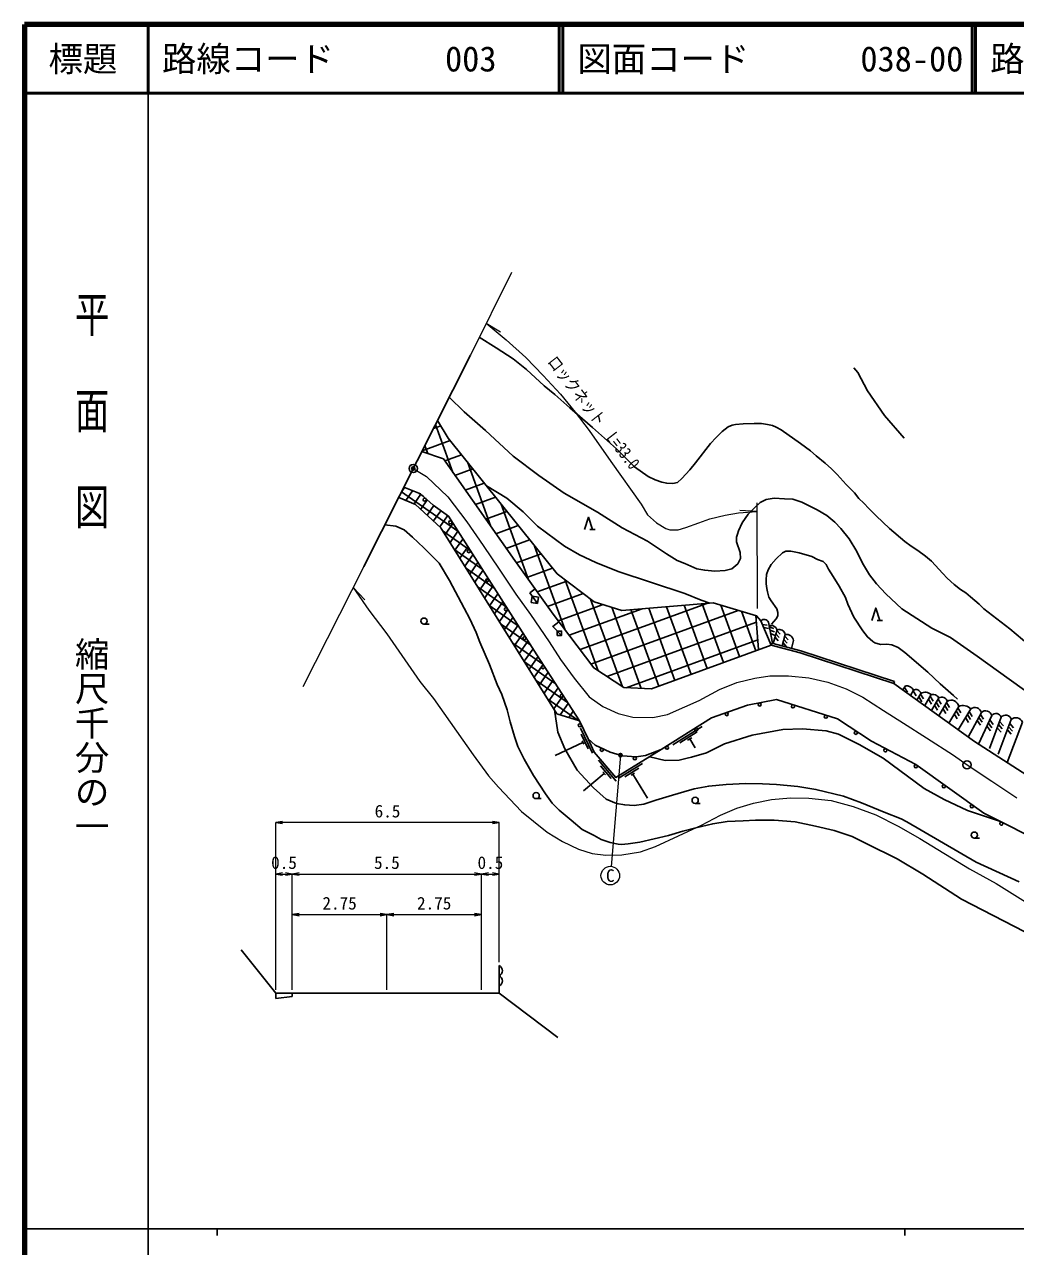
# Model space of a CAD drawing. Units: millimetres, scale not verified, with parts at other scales. Extents: x 40000 to 680000, y 20000 to 380000.
# Drawn here: x 40000 to 184074, y 202409 to 380000 of the extents above; entities that cross this region are included whole.
import ezdxf
from ezdxf.enums import TextEntityAlignment as Align

# ---------------------------------------------------------------- set-up
doc = ezdxf.new("R2010")
doc.units = ezdxf.units.MM
doc.header["$LTSCALE"] = 1000
doc.header["$PDMODE"] = 32
doc.header["$PDSIZE"] = 500
doc.linetypes.add('CHAIN', pattern=[18.5, 12, -1.5, 3.5, -1.5])
for name, color, linetype, lineweight in [('M-BGD', 7, 'Continuous', 25), ('M-BMK', 2, 'CHAIN', 13), ('M-BMK-OTRS', 5, 'Continuous', 25), ('M-BMK-SRVR', 3, 'Continuous', 25), ('M-STR-HTXT', 7, 'Continuous', 13), ('M-STR-STRC', 7, 'Continuous', 25), ('M-TTL', 2, 'Continuous', 140), ('M-TTL-BAND', 7, 'Continuous', 25), ('M-TTL-LINE', 7, 'Continuous', 50)]:
    doc.layers.add(name, color=color, linetype=linetype, lineweight=lineweight)
doc.layers.add('M-OTRS', color=6, linetype='Continuous')
doc.layers.add('M-TTL-TXT', color=7, linetype='Continuous')
doc.styles.add('@ＭＳ ゴシック', font='')
doc.styles.add('ＭＳ ゴシック', font='')
doc.styles.get('@ＭＳ ゴシック').set_extended_font_data('@MS Gothic')
doc.styles.get('ＭＳ ゴシック').set_extended_font_data('MS Gothic')

# ---------------------------------------------------------------- blocks, each defined once
blk = doc.blocks.new('open_arrow')
at = {"color": 0, "linetype": 'Continuous', "lineweight": -2}
blk.add_lwpolyline([(7.5, 1.25), (0, 0), (7.5, -1.25)], dxfattribs=at)

msp = doc.modelspace()

# ---------------------------------------------------------------- hatches: boundary and pattern name
at = {"layer": 'M-STR-STRC'}
msp.add_hatch(color=256, dxfattribs=at).paths.add_polyline_path([(126461, 273659, -0.41421), (126494, 274011, -0.41421), (126846, 273978, -1)])

# ---------------------------------------------------------------- linework, layer by layer
at = {"layer": 'M-BGD'}
for p, q in [((100507, 321684), (99455, 321301)), ((99745, 321877), (102293, 314877)), ((101906, 319533), (97816, 318044)), ((98201, 318810), (98620, 317660)), ((103553, 317472), (101098, 316578)), ((104391, 316424), (107812, 307023)), ((105200, 315411), (102587, 314459)), ((95241, 312708), (94847, 312145)), ((106847, 313350), (104075, 312341)), ((103000, 306373), (94823, 312099)), ((96432, 312230), (95452, 310831)), ((97610, 311733), (96636, 310342)), ((97941, 311442), (97331, 311869)), ((98554, 310901), (97607, 309549)), ((108494, 311288), (105564, 310222)), ((99503, 310077), (98536, 308697)), ((100511, 309339), (99465, 307844)), ((110141, 309227), (107053, 308104)), ((109277, 310309), (113292, 299278)), ((101520, 308600), (100394, 306991)), ((102278, 307503), (101147, 305888)), ((104767, 303610), (100863, 306344)), ((103006, 306364), (101867, 304736)), ((111788, 307166), (108542, 305985)), ((122202, 306615), (122955, 306615)), ((103735, 305225), (102586, 303584)), ((104463, 304085), (103305, 302432)), ((113435, 305105), (110031, 303866)), ((114163, 304195), (118603, 291994)), ((106534, 300847), (102556, 303633)), ((105191, 302946), (104025, 301280)), ((115092, 303048), (111523, 301749)), ((108300, 298084), (104248, 300922)), ((105920, 301807), (104744, 300128)), ((106648, 300668), (105463, 298976)), ((116760, 300995), (113033, 299639)), ((107376, 299529), (106182, 297824)), ((108105, 298390), (106902, 296672)), ((118847, 299094), (114544, 297528)), ((118616, 299269), (123419, 286073)), ((110067, 295321), (105941, 298210)), ((108833, 297251), (107621, 295520)), ((121227, 297300), (116055, 295417)), ((111834, 292558), (107634, 295499)), ((109562, 296112), (108340, 294368)), ((110290, 294973), (109060, 293215)), ((124126, 295695), (117599, 293319)), ((129782, 295093), (119179, 291234)), ((139190, 295857), (120760, 289148)), ((122283, 296503), (126921, 283761)), ((143749, 294855), (122340, 287063)), ((125377, 295311), (129672, 283510)), ((128165, 294961), (132218, 283826)), ((130749, 295171), (134565, 284687)), ((133333, 295381), (136912, 285549)), ((135917, 295591), (139259, 286410)), ((138501, 295801), (141605, 287272)), ((141235, 295600), (143952, 288133)), ((111018, 293834), (109779, 292063)), ((146398, 293159), (124666, 285249)), ((144217, 294717), (146299, 288995)), ((146321, 294094), (146726, 289151)), ((148137, 293121), (148745, 290081)), ((163958, 293407), (164710, 293407)), ((98074, 292845), (98824, 292845)), ((113600, 289795), (109327, 292788)), ((111747, 292694), (110498, 290911)), ((112475, 291555), (111217, 289759)), ((147961, 292694), (147260, 292820)), ((148159, 292235), (147458, 292361)), ((148926, 292205), (148266, 292475)), ((149024, 291715), (148364, 291984)), ((149122, 291225), (148463, 291494)), ((149399, 292024), (148862, 290050)), ((149709, 290904), (149240, 291439)), ((149840, 291386), (149371, 291922)), ((150602, 291345), (150154, 289698)), ((115380, 287023), (111019, 290076)), ((113203, 290416), (111937, 288607)), ((146609, 290576), (127472, 283610)), ((148554, 289823), (148633, 290112)), ((149578, 290421), (149108, 290957)), ((150743, 289601), (150273, 290136)), ((150874, 290083), (150405, 290619)), ((151005, 290566), (150536, 291101)), ((151792, 290467), (151484, 289337)), ((113932, 289277), (112656, 287455)), ((114661, 288139), (113375, 286303)), ((117172, 284243), (112712, 287365)), ((115392, 287004), (114095, 285151)), ((118964, 281462), (114405, 284654)), ((116123, 285869), (114814, 283999)), ((116855, 284734), (115533, 282847)), ((166383, 284240), (166476, 284525)), ((117586, 283600), (116252, 281695)), ((118317, 282465), (116972, 280543)), ((168054, 283906), (167691, 283298)), ((168366, 282986), (167908, 283661)), ((169231, 283244), (168791, 282505)), ((169619, 282445), (169182, 283163)), ((170305, 282793), (169731, 281828)), ((170685, 281980), (170249, 282698)), ((171822, 282610), (170869, 281009)), ((172120, 281658), (171683, 282376)), ((120467, 278883), (116098, 281943)), ((119049, 281330), (117896, 279683)), ((170429, 281550), (169993, 282268)), ((171864, 281229), (171428, 281947)), ((172912, 282134), (171831, 280317)), ((172726, 280370), (172290, 281088)), ((172982, 280800), (172545, 281517)), ((173237, 281229), (172801, 281947)), ((174144, 281634), (172901, 279546)), ((174215, 280303), (173779, 281021)), ((174471, 280733), (174035, 281450)), ((175817, 280902), (174377, 278483)), ((176119, 279960), (175683, 280677)), ((119780, 280195), (119149, 279293)), ((120511, 279060), (120402, 278904)), ((173960, 279873), (173523, 280591)), ((175608, 279100), (175172, 279818)), ((175864, 279530), (175427, 280248)), ((177553, 280549), (175739, 277502)), ((177247, 278584), (176811, 279302)), ((177503, 279014), (177067, 279732)), ((179116, 280005), (177205, 276446)), ((177759, 279444), (177322, 280161)), ((178963, 278152), (178496, 278850)), ((180635, 279574), (178693, 275419)), ((179200, 278593), (178732, 279291)), ((179436, 279034), (178969, 279731)), ((181974, 279326), (180276, 274795)), ((180839, 278257), (180334, 278928)), ((183456, 278996), (181567, 273957)), ((122578, 274123), (120853, 277732)), ((138499, 278005), (134269, 275339)), ((137813, 277218), (135275, 275619)), ((180416, 277351), (179910, 278022)), ((180627, 277804), (180122, 278475)), ((181957, 277165), (181400, 277794)), ((182132, 277633), (181575, 278262)), ((182308, 278101), (181751, 278730)), ((185073, 278615), (182865, 272727)), ((183444, 276852), (182888, 277481)), ((183620, 277320), (183063, 277949)), ((183795, 277788), (183239, 278417)), ((121174, 275669), (117148, 273745)), ((121962, 274716), (120927, 276881)), ((121295, 275416), (121053, 275922)), ((137000, 276351), (136408, 275978)), ((136704, 276165), (137504, 274895)), ((126023, 270030), (123444, 273087)), ((125278, 270448), (123731, 272282)), ((129849, 272604), (126439, 270514)), ((129324, 271930), (127278, 270676)), ((124275, 271172), (121247, 268617)), ((124456, 270958), (124095, 271386)), ((128696, 271194), (128219, 270901)), ((128458, 271047), (130595, 267559)), ((114387, 267500), (115137, 267500)), ((137500, 266808), (138250, 266808)), ((178070, 261749), (178820, 261749)), ((109027, 239229), (109027, 243229)), ((76527, 239229), (76527, 238436)), ((76527, 238436), (78938, 238767)), ((78938, 238767), (78938, 239229))]:
    msp.add_line(p, q, dxfattribs=at)
for points in [[(106124, 334580), (108549, 332998), (111024, 331391), (113004, 329882), (115527, 327508), (117086, 326209), (119279, 324281), (122593, 321451), (126081, 318350), (128690, 315696), (130680, 314316), (131665, 313819), (132667, 313479), (133381, 313318), (134241, 313275), (134915, 313435), (135546, 313998), (136730, 315299), (137540, 316275), (139750, 319087), (140530, 319973), (141409, 320857), (142316, 321521), (142898, 321753), (143383, 321842), (144501, 321947), (146067, 322022), (147151, 322000), (147993, 321849), (148747, 321703), (149263, 321499), (150002, 321075), (152820, 319099), (154254, 318032), (155068, 317330), (156421, 316231), (157306, 315430), (158163, 314576), (159432, 313136), (160661, 311929), (161305, 311134), (162005, 310427), (162725, 309645), (163822, 308574), (165739, 306747), (167976, 304854), (168885, 304183), (169849, 303553), (170965, 302749), (171863, 302030), (173492, 300226), (174141, 299524), (175166, 298606), (176072, 297905), (176822, 297393), (177546, 296825), (178790, 295747), (179449, 295095), (183252, 292164), (186017, 289858)], [(160560, 330124), (161154, 329407), (162540, 326761), (165039, 323175), (167885, 319886)], [(101737, 325835), (103932, 323700), (107000, 320980), (111059, 317246), (114795, 314452), (118458, 311905), (123297, 309117), (126910, 306867), (130572, 304889), (133312, 303080), (134890, 302122), (135999, 301650), (137738, 300908), (138891, 300678), (140382, 300560), (141879, 300665), (142846, 300913), (143703, 301638), (144069, 302381), (144020, 303247), (143523, 304794), (143490, 305146), (143521, 305499), (143645, 305925), (143818, 306395), (144345, 307580), (145198, 308835), (146157, 309794), (146952, 310521), (147843, 310966), (149006, 311139), (150478, 311077), (151716, 311015), (152990, 310583), (155257, 309454), (156630, 308638), (157821, 307682), (158675, 306755), (159888, 305259), (160989, 303429), (161808, 301739), (162859, 300020), (163837, 298709), (165198, 297250), (167553, 295077), (171914, 292257), (174621, 290933), (178514, 288210), (188134, 281296)], [(148554, 289823), (147048, 293312), (146416, 294066), (140114, 295931), (126861, 294855), (122826, 296094), (117445, 300151), (114223, 304119), (101619, 319892), (100032, 322448)], [(97772, 317957), (100897, 316864), (111278, 302092), (116840, 294321), (122763, 286505), (127125, 283626), (131172, 283442), (148554, 289823)], [(95149, 312745), (97562, 311776), (99415, 310141), (101626, 308523), (114491, 288402), (120665, 278822), (121931, 276172), (122941, 275289), (125152, 274268), (126958, 273727), (128914, 273565), (130277, 273767), (132579, 274629), (139869, 279223), (145128, 281073), (149334, 281882), (158174, 279110), (163120, 275830), (169587, 272477), (179465, 265407), (188809, 260681)], [(107175, 312939), (110138, 311149), (112514, 309195), (114605, 307104), (118501, 304207), (120672, 302945), (123072, 301795), (126306, 300481), (135979, 297311), (138376, 296348), (139620, 295891)], [(94403, 311263), (96832, 310261), (100546, 306851), (117415, 279833), (120665, 278822)], [(92403, 307289), (93970, 307074), (95183, 306579), (96396, 305491), (98078, 303958), (100306, 301732), (101790, 299210), (103944, 295162), (104736, 293635), (105653, 291653), (106222, 290218), (107603, 286973), (108730, 284075), (109380, 282641), (110160, 280410), (110606, 278672), (111256, 276540), (111745, 275069), (112655, 273229), (113980, 270859), (115727, 268187), (116704, 266855), (117707, 265819), (119489, 264372), (121068, 263016), (122819, 262120), (123816, 261548), (125134, 261147), (126322, 260862), (126801, 260843), (127759, 260942), (129455, 261171), (133616, 262132), (135702, 262780), (137597, 263268), (140049, 263852), (142140, 264161), (144454, 264284), (146265, 264383), (148963, 264358), (152056, 264123), (154980, 263503), (157703, 262885), (160313, 262007), (162471, 260941), (166839, 258740), (170591, 256547), (176238, 252894), (190040, 245761)], [(121415, 306615), (121998, 308397), (122580, 306615)], [(148604, 292872), (149285, 293645), (149520, 294065), (149501, 294560), (149378, 295092), (148538, 296237), (148214, 296790), (148030, 297556), (147904, 298045), (147831, 298713), (147831, 299307), (147868, 300086), (148090, 300766), (148549, 301512), (149266, 302328), (150194, 303230), (150677, 303478), (151395, 303478), (152620, 303193), (154476, 302686), (155282, 302265), (156099, 301981), (156520, 301499), (156866, 300843), (157566, 299764), (158423, 298359), (159334, 296703), (159711, 295760), (160587, 293880), (161872, 291887), (162531, 290996), (163304, 290328), (163616, 290116), (164457, 289887), (165373, 289924), (166097, 289831), (167000, 289473), (167997, 288722), (171324, 285886), (173091, 284168), (175067, 282508), (175654, 281933)], [(166383, 284240), (178105, 275798), (188570, 269048), (195039, 265028), (202678, 263482), (208077, 264426), (213358, 266712), (244266, 283919), (246033, 286716), (249664, 291836), (256794, 298074), (260271, 299242)], [(163171, 293407), (163753, 295189), (164335, 293407)], [(148554, 289823), (152783, 288672), (166383, 284240)], [(148633, 290112), (152869, 288960), (166476, 284525)], [(117049, 280418), (117516, 277139), (118530, 274716), (120362, 271625), (122713, 269053), (124569, 267421), (126055, 266798), (127258, 266592), (128656, 266505), (130017, 266703), (131762, 267284), (134200, 268001), (135835, 268474), (137357, 268906), (139485, 269327), (142013, 269563), (144883, 269699), (147293, 269632), (149322, 269533), (152432, 269260), (155043, 268827), (159067, 267873), (161690, 266909), (164960, 265528), (167436, 264544), (168283, 264118), (178341, 258287), (184602, 255419)], [(181892, 264179), (177096, 265796), (173706, 267354), (170810, 268962), (164849, 273377), (161347, 275380), (158353, 276864), (156546, 277334), (153082, 277630), (150231, 277532), (145776, 276740), (141742, 275454), (139165, 274140), (136987, 273546), (136337, 273400), (135150, 273103), (133120, 273054), (130896, 273597)], [(121931, 276172), (122842, 274266), (125959, 270572), (132579, 274629)], [(71503, 245547), (76527, 239229), (92688, 239229), (106438, 239229), (109027, 239229), (117532, 232781)]]:
    msp.add_lwpolyline(points, dxfattribs=at)
for centre, radius in [((98181, 310930), 225), ((101908, 307663), 225), ((104602, 303451), 225), ((107295, 299238), 225), ((109989, 295026), 225), ((98074, 293295), 450), ((112682, 290813), 225), ((115382, 286605), 225), ((118090, 282402), 225), ((146877, 281180), 225), ((151717, 280899), 225), ((142094, 279767), 225), ((156488, 279403), 225), ((120731, 278161), 225), ((137644, 277555), 225), ((160856, 277061), 225), ((123926, 274587), 225), ((128723, 273355), 225), ((133414, 274889), 225), ((165154, 274522), 225), ((169583, 272203), 225), ((114387, 267950), 450), ((173648, 269293), 225), ((137500, 267258), 450), ((177714, 266383), 225), ((182017, 263864), 225), ((178070, 262199), 450)]:
    msp.add_circle(centre, radius, dxfattribs=at)
for centre, radius, start, end in [((147540, 292918), 631, 18.78431, 141.27629), ((148524, 291774), 910, 15.96887, 108.56699), ((149711, 291173), 907, 10.94429, 110.14518), ((150802, 290371), 994, 5.5686, 101.58244), ((168173, 282742), 1170, 25.36176, 95.85105), ((169601, 282619), 726, 13.80031, 120.66739), ((170944, 281710), 1258, 45.71182, 120.55331), ((172101, 281762), 892, 24.61294, 108.20574), ((173350, 281445), 816, 13.36461, 122.46045), ((174730, 280697), 1105, 10.67626, 122.02637), ((176441, 279527), 1510, 42.58691, 114.42651), ((178142, 279722), 1015, 16.20975, 125.46659), ((179751, 279349), 913, 14.22038, 134.04935), ((181239, 279094), 771, 17.53141, 141.53804), ((182627, 278766), 860, 15.4943, 139.37443), ((184132, 278243), 1012, 21.54732, 131.92836), ((108630, 242490), 839, 298.26115, 61.73885), ((108630, 241012), 839, 298.26115, 61.73885)]:
    msp.add_arc(centre, radius, start, end, dxfattribs=at)
at = {"layer": 'M-BMK'}
msp.add_lwpolyline([(96519, 315468), (98433, 314289), (101568, 311374), (104298, 307722), (106696, 304291), (109020, 300861), (111455, 297208), (113556, 294267), (116256, 290301), (117938, 287732), (119900, 285007), (122096, 282315), (124079, 280875), (126299, 279860), (128447, 279340), (131355, 279290), (133471, 279737), (135997, 280825), (138064, 281756), (141017, 283353), (143567, 284393), (146166, 285009), (148366, 285324), (151074, 285324), (154013, 285029), (156771, 284424), (159453, 283461), (161871, 282252), (164874, 280307), (167802, 278475), (171140, 276320), (175059, 273830), (177023, 272414), (180631, 270015), (184276, 267635)], dxfattribs=at)
at = {"layer": 'M-BMK-OTRS'}
msp.add_line((89355, 301234), (104820, 331959), dxfattribs=at)
at = {"layer": 'M-BMK-SRVR'}
for centre in [(96519, 315468), (177023, 272414)]:
    msp.add_circle(centre, 600, dxfattribs=at)
at = {"layer": 'M-OTRS'}
msp.add_point((96519, 315468), dxfattribs=at)
at = {"layer": 'M-STR-HTXT'}
for p, q in [((110794, 343964), (104820, 331959)), ((107134, 336610), (109220, 335315)), ((146451, 309246), (144000, 309383)), ((146447, 310470), (146498, 295127)), ((89355, 301234), (80486, 283730)), ((87798, 298161), (89489, 296382)), ((126654, 273818), (125275, 257657)), ((109027, 264030), (76527, 264030)), ((76527, 239729), (76527, 264030)), ((109027, 243729), (109027, 264030)), ((76527, 256544), (78938, 256544)), ((78938, 239729), (78938, 256545)), ((78938, 256544), (106438, 256544)), ((106438, 239729), (106438, 256545)), ((106438, 256544), (109027, 256544)), ((78938, 250650), (92688, 250650)), ((92688, 239729), (92688, 250651)), ((92688, 250650), (106438, 250650))]:
    msp.add_line(p, q, dxfattribs=at)
for points in [[(107134, 336610), (110032, 334192), (112865, 331608), (115417, 329005), (117941, 326273), (120059, 323643), (122101, 321009), (125260, 316500), (129665, 310311), (130582, 308728), (131871, 307588), (133220, 306772), (133830, 306576), (135030, 306551), (136132, 306910), (138025, 307565), (139609, 308171), (141848, 308678), (143803, 309024), (146451, 309246)], [(87798, 298161), (90048, 294905), (92661, 291459), (97490, 284530), (99482, 282028), (105238, 273880), (107456, 270834), (108929, 269153), (112241, 265626), (113993, 264223), (115998, 262616), (118212, 261281), (120557, 260162), (122524, 259544), (124504, 259272), (126855, 259321), (129570, 259753), (131748, 260545), (138410, 263647), (141193, 265085), (143573, 266103), (145985, 266857), (148584, 267377), (151343, 267599), (154021, 267564), (157288, 267205), (160480, 266352), (163753, 265138), (167020, 263519), (170165, 261685), (177370, 257302), (181231, 255151), (185927, 252274)]]:
    msp.add_lwpolyline(points, dxfattribs=at)
msp.add_circle((125160, 256312), 1350, dxfattribs=at)
at = {"layer": 'M-STR-STRC'}
for q in [(114231, 297965), (114557, 295864)]:
    msp.add_line((113452, 297408), q, dxfattribs=at)
for points in [[(113669, 296011), (113816, 296899), (114704, 296752), (114557, 295864)], [(117441, 291226), (118071, 291226), (118071, 291856), (117441, 291856)]]:
    msp.add_lwpolyline(points, close=True, dxfattribs=at)
msp.add_lwpolyline([(118071, 291226), (116789, 292507), (117694, 293193)], dxfattribs=at)
msp.add_circle((126654, 273818), 250, dxfattribs=at)
at = {"layer": 'M-TTL'}
for p, q in [((40000, 380000), (40000, 20000)), ((680000, 380000), (40000, 380000))]:
    msp.add_line(p, q, dxfattribs=at)
at = {"layer": 'M-TTL-BAND'}
for p, q in [((58000, 370000), (58000, 20000)), ((40000, 205000), (579000, 205000)), ((68000, 205000), (68000, 204000)), ((168000, 205000), (168000, 204000))]:
    msp.add_line(p, q, dxfattribs=at)
at = {"layer": 'M-TTL-LINE'}
for p, q in [((58000, 380000), (58000, 370000)), ((117750, 380000), (117750, 370000)), ((118250, 380000), (118250, 370000)), ((177750, 380000), (177750, 370000)), ((178250, 380000), (178250, 370000)), ((40000, 370000), (680000, 370000))]:
    msp.add_line(p, q, dxfattribs=at)

# ---------------------------------------------------------------- block references
at = {"layer": 'M-STR-HTXT', "xscale": 133, "yscale": 133}
for p in [(76527, 264030), (76527, 256544), (78938, 256544), (106438, 256544), (78938, 250650), (92688, 250650)]:
    msp.add_blockref('open_arrow', p, dxfattribs=at)
at = {"layer": 'M-STR-HTXT', "xscale": 133, "yscale": 133, "rotation": 180}
for p in [(109027, 264030), (78938, 256544), (106438, 256544), (109027, 256544), (92688, 250650), (106438, 250650)]:
    msp.add_blockref('open_arrow', p, dxfattribs=at)

# ---------------------------------------------------------------- texts
at = {"layer": 'M-STR-HTXT', "style": 'ＭＳ ゴシック', "width": 0.8}
msp.add_text('ロックネット\u3000L=33.0', height=1833, rotation=307.783, dxfattribs=at).set_placement((121592, 322724), align=Align.BOTTOM_CENTER)
at = {"layer": 'M-STR-HTXT', "style": 'ＭＳ ゴシック'}
for s, p in [('6.5', (92777, 264217)), ('0.5', (77733, 256732)), ('5.5', (92688, 256732)), ('0.5', (107733, 256732)), ('2.75', (85813, 250838)), ('2.75', (99563, 250838))]:
    msp.add_text(s, height=1833, dxfattribs=at).set_placement(p, align=Align.BOTTOM_CENTER)
msp.add_text('C', height=1833, dxfattribs=at).set_placement((125160, 256312), align=Align.MIDDLE_CENTER)
at = {"layer": 'M-TTL-BAND', "style": '@ＭＳ ゴシック', "width": 1.4}
msp.add_text('平  面  図', height=3666, rotation=270, dxfattribs=at).set_placement((49777, 306475), align=Align.MIDDLE_RIGHT)
at = {"layer": 'M-TTL-BAND', "style": '@ＭＳ ゴシック'}
msp.add_text('縮尺千分の一', height=3666, rotation=270, dxfattribs=at).set_placement((49777, 261030), align=Align.MIDDLE_RIGHT)
at = {"layer": 'M-TTL-TXT', "style": 'ＭＳ ゴシック'}
msp.add_text('標題', height=3666, dxfattribs=at).set_placement((48500, 375000), align=Align.MIDDLE_CENTER)
for s, p in [('路線コード', (60000, 375000)), ('003', (101142, 375000)), ('図面コード', (120380, 375000)), ('038-00', (161521, 375000)), ('路 線 名', (180380, 375000))]:
    msp.add_text(s, height=3666, dxfattribs=at).set_placement(p, align=Align.MIDDLE_LEFT)

doc.saveas('drawing.dxf')
